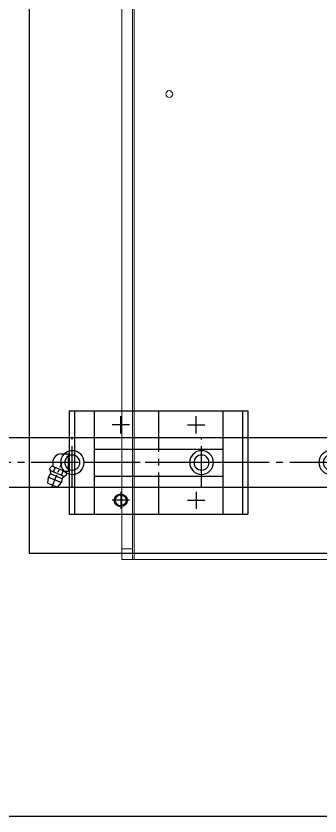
# Model space of a CAD drawing. Extents: x 500 to 100500, y -14500 to 21140.
# Drawn here: x 12542.6 to 12683.7, y -6960 to -6588.8 of the extents above; entities that cross this region are included whole.
import ezdxf

# ---------------------------------------------------------------- set-up
doc = ezdxf.new("R2010")
doc.units = 0
for name, pattern in [('CENTER', [10.16, 6.35, -1.27, 1.27, -1.27]), ('CENTER2', [28.575, 19.05, -3.175, 3.175, -3.175]), ('SLD-Solid', [0])]:
    doc.linetypes.add(name, pattern=pattern)
doc.layers.get('0').update_dxf_attribs({"linetype": 'CONTINUOUS'})
doc.layers.add('D', color=7, linetype='CONTINUOUS')
doc.layers.add('M06SMMF-001B', color=7, linetype='CONTINUOUS')
doc.layers.add('MODEL', color=7, linetype='SLD-Solid', lineweight=15)

# ---------------------------------------------------------------- blocks, each defined once
blk = doc.blocks.new('KA$C1F1B3A11')
at = {"color": 181, "linetype": 'Continuous'}
for p, q in [((-41.5, 24), (41.5, 24)), ((-41.5, 24), (-41.5, -24)), ((-39.00018, 24), (-39.00018, -24)), ((-29.90009, 24), (-29.90009, -24)), ((29.90007, 24), (29.90007, -24)), ((39.0002, 24), (39.0002, -24)), ((41.5, 24), (41.5, -24)), ((-45.10008, 4), (-41.80017, 4)), ((-41.80019, 4), (-41.5, 4)), ((-41.80017, -4.00002), (-41.80017, 3.99998)), ((-29.90009, 6.29687), (29.90007, 6.29687)), ((-49.10008, 0), (-49.10008, -1.67212)), ((-50.37692, -2.96181), (-49.96225, -1.96075)), ((-50.14713, -3.7064), (-43.59834, -6.41899)), ((-49.18282, -1.63791), (-49.96227, -1.96076)), ((-49.18282, -1.63785), (-42.8175, -4.27444)), ((-48.73962, -4.28941), (-47.86705, -2.18284)), ((-51.3174, -9.52155), (-51.11563, -6.68266)), ((-51.11563, -6.68266), (-45.01804, -9.20837)), ((-49.98537, -5.26051), (-44.81165, -7.40355)), ((-45.00584, -5.83599), (-44.13327, -3.72942)), ((-43.48006, -4), (-41.80017, -4)), ((-42.90933, -6.05499), (-42.49467, -5.05393)), ((-42.49466, -5.05394), (-42.81752, -4.27448)), ((-41.80019, -4), (-41.5, -4)), ((-29.90009, -6.29689), (29.90007, -6.29689)), ((-51.3174, -9.52156), (-46.88278, -11.35844)), ((-46.88277, -11.35844), (-45.01802, -9.20837)), ((-41.5, -24), (41.5, -24))]:
    blk.add_line(p, q, dxfattribs=at)
at = {"color": 1, "linetype": 'CENTER2'}
for p, q in [((0, 24), (0, -24)), ((-17.5, 13.5), (-17.5, 21.5)), ((17.49998, 13.5), (17.49998, 21.5)), ((-13.5, 17.5), (-21.5, 17.5)), ((13.49998, 17.5), (21.49998, 17.5)), ((41.5, 0), (-41.5, 0)), ((-17.5, -13.5), (-17.5, -21.5)), ((17.49998, -13.5), (17.49998, -21.5)), ((-13.5, -17.5), (-21.5, -17.5)), ((13.49998, -17.5), (21.49998, -17.5))]:
    blk.add_line(p, q, dxfattribs=at)
at = {"color": 181, "linetype": 'CENTER'}
blk.add_line((-49.54832, -11.52213), (-44.68303, 0.22376), dxfattribs=at)
at = {"color": 181, "linetype": 'Continuous'}
for radius in [3, 2.55]:
    blk.add_circle((-17.5, -17.5), radius, dxfattribs=at)
for centre, radius, start, end in [((-45.10008, 0), 4, 90, 180), ((-37.55043, 2), 4.24977, 158.33547, 201.66453), ((-55.98318, -5.09943), 6, 2.433665, 20.87177), ((-37.55031, -2), 4.24989, 158.33598, 201.66393), ((-48.06683, -7.94553), 3.3, 131.58036, 157.49996), ((-50.78789, -4.87863), 0.8, 311.57972, 2.432804), ((-43.97415, -7.70097), 0.8, 132.56744, 183.42043), ((-40.45665, -11.53073), 6, 114.12778, 132.5663), ((-48.06683, -7.94553), 3.3, 337.49996, 3.419604)]:
    blk.add_arc(centre, radius, start, end, dxfattribs=at)
blk = doc.blocks.new('KA$C8c2c60d8')
at = {"layer": 'M06SMMF-001B', "color": 2}
for p, q in [((0, 938, 86.7), (0, 158, 97.17)), ((0, 158, 86.7), (400, 158, 86.7))]:
    blk.add_line(p, q, dxfattribs=at)
at = {"color": 7, "linetype": 'Continuous'}
blk.add_blockref('KA$C1F1B3A11', (60, 200, -10.47), dxfattribs=at)
blk = doc.blocks.new('KA$Cc1652419')
at = {"layer": 'MODEL'}
for p, q in [((342.26, 95.6), (342.26, 395.85)), ((343, 100.6), (343, 395.85)), ((348, 100.6), (348, 395.85)), ((343, 100.6), (348, 100.6)), ((343, 95.6), (343, 100.6)), ((348, 100.6), (348, 95.6)), ((218, 95.6), (342.26, 95.6)), ((342.26, 95.6), (343, 95.6)), ((348, 95.6), (343, 95.6))]:
    blk.add_line(p, q, dxfattribs=at)
blk.add_circle((326, 311.6), 1.6, dxfattribs=at)
blk = doc.blocks.new('KA$C71AE73A2')
at = {"color": 150, "linetype": 'Continuous'}
for p, q in [((0, 11.5), (59.999998, 11.5)), ((0, -11.50015), (59.999998, -11.50015))]:
    blk.add_line(p, q, dxfattribs=at)
at = {"color": 1, "linetype": 'CENTER2'}
for p, q in [((0, 11.5), (0, -11.50015)), ((59.999998, 11.5), (59.999998, -11.50015)), ((0, 0), (59.999998, 0))]:
    blk.add_line(p, q, dxfattribs=at)
at = {"color": 150, "linetype": 'Continuous'}
for centre, radius, start, end in [((0, 0), 5.5, 270, 90), ((59.999998, 0), 5.5, 90, 270), ((0, 0), 3.5, 270, 90), ((59.999998, 0), 3.5, 90, 270)]:
    blk.add_arc(centre, radius, start, end, dxfattribs=at)
blk = doc.blocks.new('KF4X')
at = {"color": 7, "linetype": 'Continuous', "rotation": 180}
for p in [(86705.38, -119640.32, 69.39), (86765.38, -119640.32, 69.39), (86825.38, -119640.32, 69.39)]:
    blk.add_blockref('KA$C71AE73A2', p, dxfattribs=at)
blk = doc.blocks.new('KSKDKFK')
at = {"layer": 'M06SMMF-001B'}
blk.add_line((-18468.91, -26698.19, -63.77), (-15968.91, -26698.19, -63.77), dxfattribs=at)
blk.add_blockref('KF4X', (-105004.29, 93106.14, -121.77), dxfattribs=at)

msp = doc.modelspace()

# ---------------------------------------------------------------- block references
at = {"layer": 'D'}
msp.add_blockref('KSKDKFK', (30867.63, 19738.15, -55.27), dxfattribs=at)
at = {"layer": 'M06SMMF-001B', "xscale": -1}
msp.add_blockref('KA$Cc1652419', (12939.71, -6936.64, -97.17), dxfattribs=at)
at = {"layer": 'M06SMMF-001B'}
msp.add_blockref('KA$C8c2c60d8', (12548.71, -6996.04, -195.05), dxfattribs=at)

doc.saveas('drawing.dxf')
